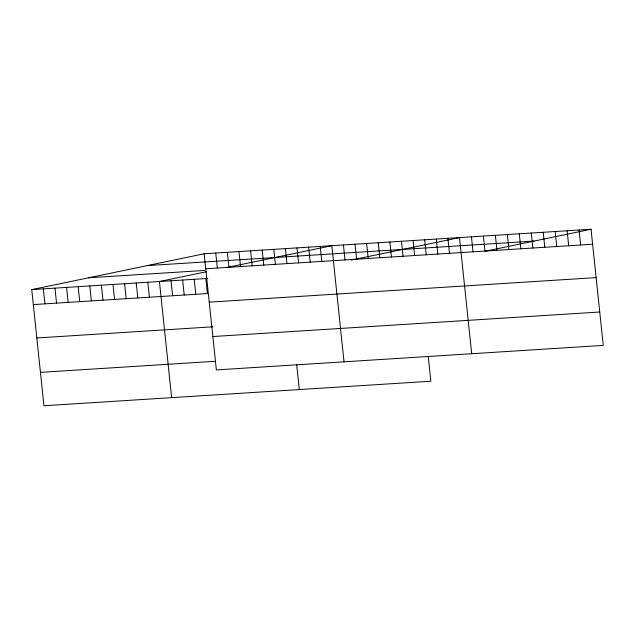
<?xml version="1.0" encoding="UTF-8"?>
<svg xmlns="http://www.w3.org/2000/svg" width="635" height="635" viewBox="0 0 635 635"><rect width="100%" height="100%" fill="white"/><g stroke="black" fill="none" stroke-linecap="round" stroke-linejoin="round"><path stroke-width="0.95" d="M428.22 356.179L430.855 381.222L43.958 405.749L31.75 289.608L204.145 253.778L591.042 229.251L603.25 345.392L216.352 369.919L204.145 253.778M206.542 271.724L159.425 281.511L171.633 397.653M226.393 267.597L331.827 245.689L344.027 361.823M351.322 260.072L459.502 237.593L471.702 353.735M485.608 251.166L591.042 229.251M147.256 265.605L534.154 241.078M205.724 268.764L592.622 244.237M88.638 277.789L204.708 270.431M31.75 289.608L207.788 278.447M33.322 304.594L207.431 293.553L205.851 278.574M209.233 302.149L596.13 277.614M36.83 337.971L212.868 326.811M212.844 336.542L599.742 312.007M40.45 372.364L214.551 361.331M579.088 230.013L580.66 244.991M567.126 230.767L568.698 245.753M555.165 231.529L556.744 246.507M543.211 232.283L544.782 247.269M531.249 233.045L532.828 248.023M519.295 233.799L520.867 248.785M507.333 234.561L508.905 249.539M495.371 235.315L496.951 250.301M483.418 236.077L484.989 251.055M471.456 236.831L473.035 251.817M447.889 238.331L449.469 253.309M436.285 239.062L437.856 254.048M424.68 239.8L426.252 254.786M413.075 240.538L414.647 255.516M401.463 241.268L403.042 256.254M389.858 242.006L391.43 256.992M378.254 242.745L379.825 257.723M366.641 243.483L368.221 258.461M355.036 244.213L356.616 259.199M343.432 244.951L345.003 259.929M320.215 246.42L321.794 261.406M308.61 247.158L310.182 262.144M297.005 247.896L298.577 262.874M285.393 248.626L286.972 263.612M296.672 364.522L299.307 389.557M273.788 249.364L275.368 264.351M262.184 250.103L263.755 265.081M250.579 250.841L252.151 265.819M238.966 251.571L240.546 266.557M227.362 252.309L228.933 267.295M215.757 253.047L217.329 268.026M194.246 279.305L195.818 294.291M182.642 280.043L184.214 295.029M171.029 280.781L172.609 295.759M147.82 282.25L149.392 297.236M136.215 282.988L137.787 297.966M124.603 283.718L126.182 298.704M112.998 284.456L114.57 299.442M101.394 285.194L102.965 300.172M89.781 285.933L91.361 300.911M78.176 286.663L79.756 301.649M66.572 287.401L68.143 302.387M54.967 288.139L56.539 303.117M43.355 288.869L44.934 303.855"/></g></svg>
